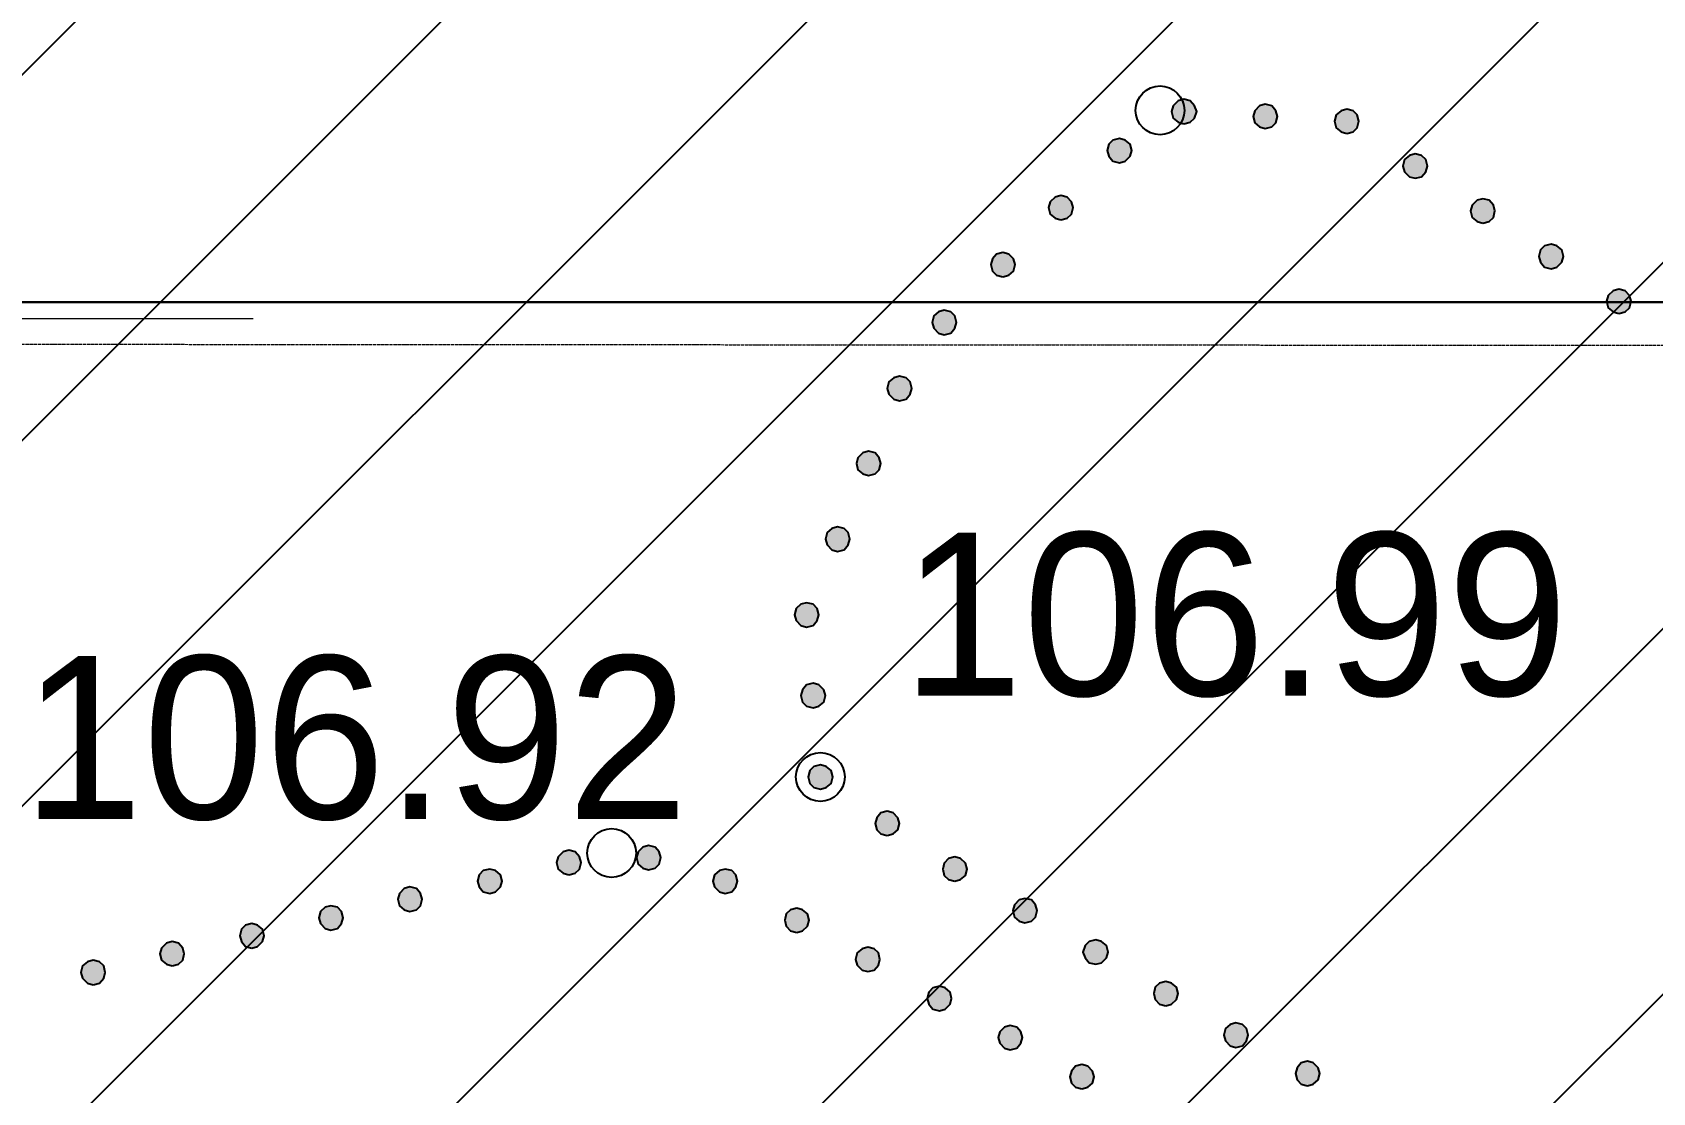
# Model space of a CAD drawing. Header units: millimetres. Extents: x 172667 to 1873135, y -274708 to 168495.
# Drawn here: x 1821374 to 1831319, y 70648 to 77156 of the extents above; entities that cross this region are included whole.
import ezdxf
from ezdxf.enums import TextEntityAlignment as Align

# ---------------------------------------------------------------- set-up
doc = ezdxf.new("R2010")
doc.units = ezdxf.units.MM
doc.linetypes.add('ADSK_Линия сетки', pattern=[25, 20, -2.5, 0, -2.5])
doc.layers.add('_ТОПО', color=253, linetype='Continuous')
doc.layers.add('SC007', color=7, linetype='Continuous')
doc.layers.add('Оси', color=10, linetype='Continuous', lineweight=0)
doc.layers.add('Стены отделка', color=7, linetype='Continuous', lineweight=40)
doc.styles.add('F2', font='', dxfattribs={"height": 0.000909972})
doc.styles.get('F2').set_extended_font_data('D431')

# ---------------------------------------------------------------- blocks, each defined once
blk = doc.blocks.new('SYMBOL2060001')
at = {"layer": 'SC007'}
blk.add_circle((0, 0), 0.15, dxfattribs=at)

msp = doc.modelspace()

# ---------------------------------------------------------------- hatches: boundary and pattern name
h = msp.add_hatch()
h.set_pattern_fill('ANSI31', color=30, scale=500)
h.paths.add_polyline_path([(1815477.8, 83886.2), (1850035.1, 83412.2), (1849138.2, 7719.4), (1815477.8, 8078.9)])
at = {"layer": '_ТОПО', "linetype": 'ByBlock', "lineweight": -2}
for points in [[(1828441.2, 76595.1), (1828481.2, 76605.1), (1828506.2, 76630.1), (1828521.2, 76670.1), (1828506.2, 76705.1), (1828481.2, 76735.1), (1828441.2, 76745.1), (1828406.2, 76735.1), (1828376.2, 76705.1), (1828366.2, 76670.1), (1828376.2, 76630.1), (1828406.2, 76605.1)], [(1828941.2, 76565.1), (1828981.2, 76575.1), (1829006.2, 76600.1), (1829016.2, 76640.1), (1829006.2, 76675.1), (1828981.2, 76705.1), (1828941.2, 76715.1), (1828906.2, 76705.1), (1828876.2, 76675.1), (1828866.2, 76640.1), (1828876.2, 76600.1), (1828906.2, 76575.1)], [(1829441.2, 76535.1), (1829481.2, 76545.1), (1829506.2, 76570.1), (1829516.2, 76610.1), (1829506.2, 76650.1), (1829481.2, 76675.1), (1829441.2, 76685.1), (1829406.2, 76675.1), (1829376.2, 76650.1), (1829366.2, 76610.1), (1829376.2, 76570.1), (1829406.2, 76545.1)], [(1828046.2, 76355.1), (1828081.2, 76365.1), (1828111.2, 76395.1), (1828121.2, 76430.1), (1828111.2, 76470.1), (1828081.2, 76495.1), (1828046.2, 76505.1), (1828006.2, 76495.1), (1827981.2, 76470.1), (1827971.2, 76430.1), (1827981.2, 76395.1), (1828006.2, 76365.1)], [(1829861.2, 76260.1), (1829901.2, 76270.1), (1829926.2, 76300.1), (1829936.2, 76335.1), (1829926.2, 76375.1), (1829901.2, 76400.1), (1829861.2, 76410.1), (1829826.2, 76400.1), (1829796.2, 76375.1), (1829786.2, 76335.1), (1829796.2, 76300.1), (1829826.2, 76270.1)], [(1827686.2, 76005.1), (1827726.2, 76015.1), (1827751.2, 76040.1), (1827761.2, 76080.1), (1827751.2, 76115.1), (1827726.2, 76145.1), (1827686.2, 76155.1), (1827651.2, 76145.1), (1827621.2, 76115.1), (1827611.2, 76080.1), (1827621.2, 76040.1), (1827651.2, 76015.1)], [(1830276.2, 75985.1), (1830316.2, 75995.1), (1830341.2, 76020.1), (1830351.2, 76060.1), (1830341.2, 76095.1), (1830316.2, 76125.1), (1830276.2, 76135.1), (1830241.2, 76125.1), (1830211.2, 76095.1), (1830201.2, 76060.1), (1830211.2, 76020.1), (1830241.2, 75995.1)], [(1827331.2, 75655.1), (1827366.2, 75665.1), (1827396.2, 75690.1), (1827406.2, 75730.1), (1827396.2, 75765.1), (1827366.2, 75795.1), (1827331.2, 75805.1), (1827291.2, 75795.1), (1827266.2, 75765.1), (1827256.2, 75730.1), (1827266.2, 75690.1), (1827291.2, 75665.1)], [(1830696.2, 75705.1), (1830731.2, 75715.1), (1830761.2, 75745.1), (1830771.2, 75780.1), (1830761.2, 75820.1), (1830731.2, 75845.1), (1830696.2, 75855.1), (1830656.2, 75845.1), (1830631.2, 75820.1), (1830621.2, 75780.1), (1830631.2, 75745.1), (1830656.2, 75715.1)], [(1831111.2, 75430.1), (1831151.2, 75440.1), (1831176.2, 75465.1), (1831186.2, 75505.1), (1831176.2, 75540.1), (1831151.2, 75570.1), (1831111.2, 75580.1), (1831076.2, 75570.1), (1831046.2, 75540.1), (1831036.2, 75505.1), (1831046.2, 75465.1), (1831076.2, 75440.1)], [(1826971.2, 75300.1), (1827011.2, 75310.1), (1827036.2, 75340.1), (1827046.2, 75375.1), (1827036.2, 75415.1), (1827011.2, 75440.1), (1826971.2, 75450.1), (1826936.2, 75440.1), (1826906.2, 75415.1), (1826896.2, 75375.1), (1826906.2, 75340.1), (1826936.2, 75310.1)], [(1826696.2, 74895.1), (1826736.2, 74905.1), (1826761.2, 74935.1), (1826771.2, 74970.1), (1826761.2, 75010.1), (1826736.2, 75035.1), (1826696.2, 75045.1), (1826661.2, 75035.1), (1826631.2, 75010.1), (1826621.2, 74970.1), (1826631.2, 74935.1), (1826661.2, 74905.1)], [(1826506.2, 74435.1), (1826546.2, 74445.1), (1826571.2, 74470.1), (1826581.2, 74510.1), (1826571.2, 74545.1), (1826546.2, 74575.1), (1826506.2, 74585.1), (1826471.2, 74575.1), (1826441.2, 74545.1), (1826431.2, 74510.1), (1826441.2, 74470.1), (1826471.2, 74445.1)], [(1826316.2, 73970.1), (1826356.2, 73980.1), (1826381.2, 74010.1), (1826391.2, 74045.1), (1826381.2, 74085.1), (1826356.2, 74110.1), (1826316.2, 74120.1), (1826281.2, 74110.1), (1826251.2, 74085.1), (1826241.2, 74045.1), (1826251.2, 74010.1), (1826281.2, 73980.1)], [(1826126.2, 73505.1), (1826166.2, 73515.1), (1826191.2, 73545.1), (1826201.2, 73580.1), (1826191.2, 73620.1), (1826166.2, 73645.1), (1826126.2, 73655.1), (1826091.2, 73645.1), (1826061.2, 73620.1), (1826051.2, 73580.1), (1826061.2, 73545.1), (1826091.2, 73515.1)], [(1826166.2, 73010.1), (1826201.2, 73020.1), (1826231.2, 73045.1), (1826241.2, 73085.1), (1826231.2, 73120.1), (1826201.2, 73150.1), (1826166.2, 73160.1), (1826126.2, 73150.1), (1826101.2, 73120.1), (1826091.2, 73085.1), (1826101.2, 73045.1), (1826126.2, 73020.1)], [(1826211.2, 72510.1), (1826246.2, 72520.1), (1826276.2, 72545.1), (1826286.2, 72585.1), (1826276.2, 72625.1), (1826246.2, 72650.1), (1826211.2, 72660.1), (1826171.2, 72650.1), (1826146.2, 72625.1), (1826136.2, 72585.1), (1826146.2, 72545.1), (1826171.2, 72520.1)], [(1826621.2, 72225.1), (1826656.2, 72235.1), (1826686.2, 72260.1), (1826696.2, 72300.1), (1826686.2, 72335.1), (1826656.2, 72365.1), (1826621.2, 72375.1), (1826581.2, 72365.1), (1826556.2, 72335.1), (1826546.2, 72300.1), (1826556.2, 72260.1), (1826581.2, 72235.1)], [(1824666.2, 71985.1), (1824706.2, 71995.1), (1824731.2, 72020.1), (1824741.2, 72060.1), (1824731.2, 72095.1), (1824706.2, 72125.1), (1824666.2, 72135.1), (1824631.2, 72125.1), (1824601.2, 72095.1), (1824591.2, 72060.1), (1824601.2, 72020.1), (1824631.2, 71995.1)], [(1825156.2, 72015.1), (1825196.2, 72025.1), (1825221.2, 72050.1), (1825231.2, 72090.1), (1825221.2, 72125.1), (1825196.2, 72155.1), (1825156.2, 72165.1), (1825121.2, 72155.1), (1825091.2, 72125.1), (1825081.2, 72090.1), (1825091.2, 72050.1), (1825121.2, 72025.1)], [(1824181.2, 71870.1), (1824216.2, 71880.1), (1824246.2, 71910.1), (1824256.2, 71945.1), (1824246.2, 71985.1), (1824216.2, 72010.1), (1824181.2, 72020.1), (1824141.2, 72010.1), (1824116.2, 71985.1), (1824106.2, 71945.1), (1824116.2, 71910.1), (1824141.2, 71880.1)], [(1825626.2, 71870.1), (1825666.2, 71880.1), (1825691.2, 71910.1), (1825701.2, 71945.1), (1825691.2, 71985.1), (1825666.2, 72010.1), (1825626.2, 72020.1), (1825591.2, 72010.1), (1825561.2, 71985.1), (1825551.2, 71945.1), (1825561.2, 71910.1), (1825591.2, 71880.1)], [(1827036.2, 71945.1), (1827071.2, 71955.1), (1827101.2, 71980.1), (1827111.2, 72020.1), (1827101.2, 72055.1), (1827071.2, 72085.1), (1827036.2, 72095.1), (1826996.2, 72085.1), (1826971.2, 72055.1), (1826961.2, 72020.1), (1826971.2, 71980.1), (1826996.2, 71955.1)], [(1823691.2, 71760.1), (1823731.2, 71770.1), (1823756.2, 71795.1), (1823766.2, 71835.1), (1823756.2, 71870.1), (1823731.2, 71900.1), (1823691.2, 71910.1), (1823656.2, 71900.1), (1823626.2, 71870.1), (1823616.2, 71835.1), (1823626.2, 71795.1), (1823656.2, 71770.1)], [(1827466.2, 71690.1), (1827506.2, 71700.1), (1827531.2, 71725.1), (1827541.2, 71765.1), (1827531.2, 71800.1), (1827506.2, 71830.1), (1827466.2, 71840.1), (1827431.2, 71830.1), (1827401.2, 71800.1), (1827391.2, 71765.1), (1827401.2, 71725.1), (1827431.2, 71700.1)], [(1823206.2, 71645.1), (1823246.2, 71655.1), (1823271.2, 71685.1), (1823281.2, 71720.1), (1823271.2, 71760.1), (1823246.2, 71785.1), (1823206.2, 71795.1), (1823171.2, 71785.1), (1823141.2, 71760.1), (1823131.2, 71720.1), (1823141.2, 71685.1), (1823171.2, 71655.1)], [(1826066.2, 71630.1), (1826101.2, 71640.1), (1826131.2, 71670.1), (1826141.2, 71705.1), (1826131.2, 71745.1), (1826101.2, 71770.1), (1826066.2, 71780.1), (1826026.2, 71770.1), (1826001.2, 71745.1), (1825991.2, 71705.1), (1826001.2, 71670.1), (1826026.2, 71640.1)], [(1822721.2, 71535.1), (1822756.2, 71545.1), (1822786.2, 71575.1), (1822796.2, 71610.1), (1822786.2, 71650.1), (1822756.2, 71675.1), (1822721.2, 71685.1), (1822681.2, 71675.1), (1822656.2, 71650.1), (1822646.2, 71610.1), (1822656.2, 71575.1), (1822681.2, 71545.1)], [(1822231.2, 71425.1), (1822271.2, 71435.1), (1822296.2, 71460.1), (1822306.2, 71500.1), (1822296.2, 71535.1), (1822271.2, 71565.1), (1822231.2, 71575.1), (1822196.2, 71565.1), (1822166.2, 71535.1), (1822156.2, 71500.1), (1822166.2, 71460.1), (1822196.2, 71435.1)], [(1826501.2, 71390.1), (1826541.2, 71400.1), (1826566.2, 71430.1), (1826576.2, 71465.1), (1826566.2, 71505.1), (1826541.2, 71530.1), (1826501.2, 71540.1), (1826466.2, 71530.1), (1826436.2, 71505.1), (1826426.2, 71465.1), (1826436.2, 71430.1), (1826466.2, 71400.1)], [(1827901.2, 71435.1), (1827936.2, 71445.1), (1827966.2, 71475.1), (1827976.2, 71510.1), (1827966.2, 71550.1), (1827936.2, 71575.1), (1827901.2, 71585.1), (1827861.2, 71575.1), (1827836.2, 71550.1), (1827821.2, 71510.1), (1827836.2, 71475.1), (1827861.2, 71445.1)], [(1821746.2, 71310.1), (1821786.2, 71320.1), (1821811.2, 71350.1), (1821821.2, 71385.1), (1821811.2, 71425.1), (1821786.2, 71450.1), (1821746.2, 71460.1), (1821711.2, 71450.1), (1821681.2, 71425.1), (1821671.2, 71385.1), (1821681.2, 71350.1), (1821711.2, 71320.1)], [(1828331.2, 71180.1), (1828366.2, 71190.1), (1828396.2, 71220.1), (1828406.2, 71255.1), (1828396.2, 71295.1), (1828366.2, 71320.1), (1828331.2, 71330.1), (1828291.2, 71320.1), (1828266.2, 71295.1), (1828256.2, 71255.1), (1828266.2, 71220.1), (1828291.2, 71190.1)], [(1826941.2, 71150.1), (1826976.2, 71160.1), (1827006.2, 71190.1), (1827016.2, 71225.1), (1827006.2, 71265.1), (1826976.2, 71290.1), (1826941.2, 71300.1), (1826901.2, 71290.1), (1826876.2, 71265.1), (1826866.2, 71225.1), (1826876.2, 71190.1), (1826901.2, 71160.1)], [(1827376.2, 70910.1), (1827416.2, 70920.1), (1827441.2, 70950.1), (1827451.2, 70985.1), (1827441.2, 71020.1), (1827416.2, 71050.1), (1827376.2, 71060.1), (1827341.2, 71050.1), (1827311.2, 71020.1), (1827301.2, 70985.1), (1827311.2, 70950.1), (1827341.2, 70920.1)], [(1828761.2, 70925.1), (1828801.2, 70935.1), (1828826.2, 70965.1), (1828836.2, 71000.1), (1828826.2, 71040.1), (1828801.2, 71065.1), (1828761.2, 71075.1), (1828726.2, 71065.1), (1828696.2, 71040.1), (1828686.2, 71000.1), (1828696.2, 70965.1), (1828726.2, 70935.1)], [(1827816.2, 70670.1), (1827851.2, 70680.1), (1827881.2, 70705.1), (1827891.2, 70745.1), (1827881.2, 70780.1), (1827851.2, 70810.1), (1827816.2, 70820.1), (1827776.2, 70810.1), (1827751.2, 70780.1), (1827741.2, 70745.1), (1827751.2, 70705.1), (1827776.2, 70680.1)], [(1829201.2, 70690.1), (1829236.2, 70700.1), (1829266.2, 70725.1), (1829276.2, 70765.1), (1829266.2, 70800.1), (1829236.2, 70830.1), (1829201.2, 70840.1), (1829161.2, 70830.1), (1829136.2, 70800.1), (1829126.2, 70765.1), (1829136.2, 70725.1), (1829161.2, 70700.1)]]:
    msp.add_hatch(color=8, dxfattribs=at).paths.add_polyline_path(points)

# ---------------------------------------------------------------- linework, layer by layer
at = {"lineweight": 30, "elevation": 3738.5}
msp.add_lwpolyline([(1840615.2, 75499), (1817365.2, 75499), (1817365.2, 15249), (1840615.2, 15249)], close=True, dxfattribs=at)
at = {"layer": '_ТОПО', "color": 8, "linetype": 'ByBlock', "lineweight": -2, "flags": 128}
for points, elevation in [([(1828441.2, 76595.1), (1828481.2, 76605.1), (1828506.2, 76630.1), (1828521.2, 76670.1), (1828506.2, 76705.1), (1828481.2, 76735.1), (1828441.2, 76745.1), (1828406.2, 76735.1), (1828376.2, 76705.1), (1828366.2, 76670.1), (1828376.2, 76630.1), (1828406.2, 76605.1), (1828441.2, 76595.1)], 80850.6), ([(1828441.2, 76595.1), (1828481.2, 76605.1), (1828506.2, 76630.1), (1828521.2, 76670.1), (1828506.2, 76705.1), (1828481.2, 76735.1), (1828441.2, 76745.1), (1828406.2, 76735.1), (1828376.2, 76705.1), (1828366.2, 76670.1), (1828376.2, 76630.1), (1828406.2, 76605.1), (1828441.2, 76595.1)], 80850.6), ([(1828941.2, 76565.1), (1828981.2, 76575.1), (1829006.2, 76600.1), (1829016.2, 76640.1), (1829006.2, 76675.1), (1828981.2, 76705.1), (1828941.2, 76715.1), (1828906.2, 76705.1), (1828876.2, 76675.1), (1828866.2, 76640.1), (1828876.2, 76600.1), (1828906.2, 76575.1), (1828941.2, 76565.1)], 80850.6), ([(1828941.2, 76565.1), (1828981.2, 76575.1), (1829006.2, 76600.1), (1829016.2, 76640.1), (1829006.2, 76675.1), (1828981.2, 76705.1), (1828941.2, 76715.1), (1828906.2, 76705.1), (1828876.2, 76675.1), (1828866.2, 76640.1), (1828876.2, 76600.1), (1828906.2, 76575.1), (1828941.2, 76565.1)], 80850.6), ([(1829441.2, 76535.1), (1829481.2, 76545.1), (1829506.2, 76570.1), (1829516.2, 76610.1), (1829506.2, 76650.1), (1829481.2, 76675.1), (1829441.2, 76685.1), (1829406.2, 76675.1), (1829376.2, 76650.1), (1829366.2, 76610.1), (1829376.2, 76570.1), (1829406.2, 76545.1), (1829441.2, 76535.1)], 80850.6), ([(1829441.2, 76535.1), (1829481.2, 76545.1), (1829506.2, 76570.1), (1829516.2, 76610.1), (1829506.2, 76650.1), (1829481.2, 76675.1), (1829441.2, 76685.1), (1829406.2, 76675.1), (1829376.2, 76650.1), (1829366.2, 76610.1), (1829376.2, 76570.1), (1829406.2, 76545.1), (1829441.2, 76535.1)], 80850.6), ([(1828046.2, 76355.1), (1828081.2, 76365.1), (1828111.2, 76395.1), (1828121.2, 76430.1), (1828111.2, 76470.1), (1828081.2, 76495.1), (1828046.2, 76505.1), (1828006.2, 76495.1), (1827981.2, 76470.1), (1827971.2, 76430.1), (1827981.2, 76395.1), (1828006.2, 76365.1), (1828046.2, 76355.1)], 80850.6), ([(1828046.2, 76355.1), (1828081.2, 76365.1), (1828111.2, 76395.1), (1828121.2, 76430.1), (1828111.2, 76470.1), (1828081.2, 76495.1), (1828046.2, 76505.1), (1828006.2, 76495.1), (1827981.2, 76470.1), (1827971.2, 76430.1), (1827981.2, 76395.1), (1828006.2, 76365.1), (1828046.2, 76355.1)], 80850.6), ([(1829861.2, 76260.1), (1829901.2, 76270.1), (1829926.2, 76300.1), (1829936.2, 76335.1), (1829926.2, 76375.1), (1829901.2, 76400.1), (1829861.2, 76410.1), (1829826.2, 76400.1), (1829796.2, 76375.1), (1829786.2, 76335.1), (1829796.2, 76300.1), (1829826.2, 76270.1), (1829861.2, 76260.1)], 80850.6), ([(1829861.2, 76260.1), (1829901.2, 76270.1), (1829926.2, 76300.1), (1829936.2, 76335.1), (1829926.2, 76375.1), (1829901.2, 76400.1), (1829861.2, 76410.1), (1829826.2, 76400.1), (1829796.2, 76375.1), (1829786.2, 76335.1), (1829796.2, 76300.1), (1829826.2, 76270.1), (1829861.2, 76260.1)], 80850.6), ([(1827686.2, 76005.1), (1827726.2, 76015.1), (1827751.2, 76040.1), (1827761.2, 76080.1), (1827751.2, 76115.1), (1827726.2, 76145.1), (1827686.2, 76155.1), (1827651.2, 76145.1), (1827621.2, 76115.1), (1827611.2, 76080.1), (1827621.2, 76040.1), (1827651.2, 76015.1), (1827686.2, 76005.1)], 80850.6), ([(1827686.2, 76005.1), (1827726.2, 76015.1), (1827751.2, 76040.1), (1827761.2, 76080.1), (1827751.2, 76115.1), (1827726.2, 76145.1), (1827686.2, 76155.1), (1827651.2, 76145.1), (1827621.2, 76115.1), (1827611.2, 76080.1), (1827621.2, 76040.1), (1827651.2, 76015.1), (1827686.2, 76005.1)], 80850.6), ([(1830276.2, 75985.1), (1830316.2, 75995.1), (1830341.2, 76020.1), (1830351.2, 76060.1), (1830341.2, 76095.1), (1830316.2, 76125.1), (1830276.2, 76135.1), (1830241.2, 76125.1), (1830211.2, 76095.1), (1830201.2, 76060.1), (1830211.2, 76020.1), (1830241.2, 75995.1), (1830276.2, 75985.1)], 80850.6), ([(1830276.2, 75985.1), (1830316.2, 75995.1), (1830341.2, 76020.1), (1830351.2, 76060.1), (1830341.2, 76095.1), (1830316.2, 76125.1), (1830276.2, 76135.1), (1830241.2, 76125.1), (1830211.2, 76095.1), (1830201.2, 76060.1), (1830211.2, 76020.1), (1830241.2, 75995.1), (1830276.2, 75985.1)], 80850.6), ([(1827331.2, 75655.1), (1827366.2, 75665.1), (1827396.2, 75690.1), (1827406.2, 75730.1), (1827396.2, 75765.1), (1827366.2, 75795.1), (1827331.2, 75805.1), (1827291.2, 75795.1), (1827266.2, 75765.1), (1827256.2, 75730.1), (1827266.2, 75690.1), (1827291.2, 75665.1), (1827331.2, 75655.1)], 80850.6), ([(1827331.2, 75655.1), (1827366.2, 75665.1), (1827396.2, 75690.1), (1827406.2, 75730.1), (1827396.2, 75765.1), (1827366.2, 75795.1), (1827331.2, 75805.1), (1827291.2, 75795.1), (1827266.2, 75765.1), (1827256.2, 75730.1), (1827266.2, 75690.1), (1827291.2, 75665.1), (1827331.2, 75655.1)], 80850.6), ([(1830696.2, 75705.1), (1830731.2, 75715.1), (1830761.2, 75745.1), (1830771.2, 75780.1), (1830761.2, 75820.1), (1830731.2, 75845.1), (1830696.2, 75855.1), (1830656.2, 75845.1), (1830631.2, 75820.1), (1830621.2, 75780.1), (1830631.2, 75745.1), (1830656.2, 75715.1), (1830696.2, 75705.1)], 80850.6), ([(1830696.2, 75705.1), (1830731.2, 75715.1), (1830761.2, 75745.1), (1830771.2, 75780.1), (1830761.2, 75820.1), (1830731.2, 75845.1), (1830696.2, 75855.1), (1830656.2, 75845.1), (1830631.2, 75820.1), (1830621.2, 75780.1), (1830631.2, 75745.1), (1830656.2, 75715.1), (1830696.2, 75705.1)], 80850.6), ([(1831111.2, 75430.1), (1831151.2, 75440.1), (1831176.2, 75465.1), (1831186.2, 75505.1), (1831176.2, 75540.1), (1831151.2, 75570.1), (1831111.2, 75580.1), (1831076.2, 75570.1), (1831046.2, 75540.1), (1831036.2, 75505.1), (1831046.2, 75465.1), (1831076.2, 75440.1), (1831111.2, 75430.1)], 80850.6), ([(1831111.2, 75430.1), (1831151.2, 75440.1), (1831176.2, 75465.1), (1831186.2, 75505.1), (1831176.2, 75540.1), (1831151.2, 75570.1), (1831111.2, 75580.1), (1831076.2, 75570.1), (1831046.2, 75540.1), (1831036.2, 75505.1), (1831046.2, 75465.1), (1831076.2, 75440.1), (1831111.2, 75430.1)], 80850.6), ([(1826971.2, 75300.1), (1827011.2, 75310.1), (1827036.2, 75340.1), (1827046.2, 75375.1), (1827036.2, 75415.1), (1827011.2, 75440.1), (1826971.2, 75450.1), (1826936.2, 75440.1), (1826906.2, 75415.1), (1826896.2, 75375.1), (1826906.2, 75340.1), (1826936.2, 75310.1), (1826971.2, 75300.1)], 80850.6), ([(1826971.2, 75300.1), (1827011.2, 75310.1), (1827036.2, 75340.1), (1827046.2, 75375.1), (1827036.2, 75415.1), (1827011.2, 75440.1), (1826971.2, 75450.1), (1826936.2, 75440.1), (1826906.2, 75415.1), (1826896.2, 75375.1), (1826906.2, 75340.1), (1826936.2, 75310.1), (1826971.2, 75300.1)], 80850.6), ([(1826696.2, 74895.1), (1826736.2, 74905.1), (1826761.2, 74935.1), (1826771.2, 74970.1), (1826761.2, 75010.1), (1826736.2, 75035.1), (1826696.2, 75045.1), (1826661.2, 75035.1), (1826631.2, 75010.1), (1826621.2, 74970.1), (1826631.2, 74935.1), (1826661.2, 74905.1), (1826696.2, 74895.1)], 80850.6), ([(1826696.2, 74895.1), (1826736.2, 74905.1), (1826761.2, 74935.1), (1826771.2, 74970.1), (1826761.2, 75010.1), (1826736.2, 75035.1), (1826696.2, 75045.1), (1826661.2, 75035.1), (1826631.2, 75010.1), (1826621.2, 74970.1), (1826631.2, 74935.1), (1826661.2, 74905.1), (1826696.2, 74895.1)], 80850.6), ([(1826506.2, 74435.1), (1826546.2, 74445.1), (1826571.2, 74470.1), (1826581.2, 74510.1), (1826571.2, 74545.1), (1826546.2, 74575.1), (1826506.2, 74585.1), (1826471.2, 74575.1), (1826441.2, 74545.1), (1826431.2, 74510.1), (1826441.2, 74470.1), (1826471.2, 74445.1), (1826506.2, 74435.1)], 80850.6), ([(1826506.2, 74435.1), (1826546.2, 74445.1), (1826571.2, 74470.1), (1826581.2, 74510.1), (1826571.2, 74545.1), (1826546.2, 74575.1), (1826506.2, 74585.1), (1826471.2, 74575.1), (1826441.2, 74545.1), (1826431.2, 74510.1), (1826441.2, 74470.1), (1826471.2, 74445.1), (1826506.2, 74435.1)], 80850.6), ([(1826316.2, 73970.1), (1826356.2, 73980.1), (1826381.2, 74010.1), (1826391.2, 74045.1), (1826381.2, 74085.1), (1826356.2, 74110.1), (1826316.2, 74120.1), (1826281.2, 74110.1), (1826251.2, 74085.1), (1826241.2, 74045.1), (1826251.2, 74010.1), (1826281.2, 73980.1), (1826316.2, 73970.1)], 80850.6), ([(1826316.2, 73970.1), (1826356.2, 73980.1), (1826381.2, 74010.1), (1826391.2, 74045.1), (1826381.2, 74085.1), (1826356.2, 74110.1), (1826316.2, 74120.1), (1826281.2, 74110.1), (1826251.2, 74085.1), (1826241.2, 74045.1), (1826251.2, 74010.1), (1826281.2, 73980.1), (1826316.2, 73970.1)], 80850.6), ([(1826126.2, 73505.1), (1826166.2, 73515.1), (1826191.2, 73545.1), (1826201.2, 73580.1), (1826191.2, 73620.1), (1826166.2, 73645.1), (1826126.2, 73655.1), (1826091.2, 73645.1), (1826061.2, 73620.1), (1826051.2, 73580.1), (1826061.2, 73545.1), (1826091.2, 73515.1), (1826126.2, 73505.1)], 80850.6), ([(1826126.2, 73505.1), (1826166.2, 73515.1), (1826191.2, 73545.1), (1826201.2, 73580.1), (1826191.2, 73620.1), (1826166.2, 73645.1), (1826126.2, 73655.1), (1826091.2, 73645.1), (1826061.2, 73620.1), (1826051.2, 73580.1), (1826061.2, 73545.1), (1826091.2, 73515.1), (1826126.2, 73505.1)], 80850.6), ([(1826166.2, 73010.1), (1826201.2, 73020.1), (1826231.2, 73045.1), (1826241.2, 73085.1), (1826231.2, 73120.1), (1826201.2, 73150.1), (1826166.2, 73160.1), (1826126.2, 73150.1), (1826101.2, 73120.1), (1826091.2, 73085.1), (1826101.2, 73045.1), (1826126.2, 73020.1), (1826166.2, 73010.1)], 80850.6), ([(1826166.2, 73010.1), (1826201.2, 73020.1), (1826231.2, 73045.1), (1826241.2, 73085.1), (1826231.2, 73120.1), (1826201.2, 73150.1), (1826166.2, 73160.1), (1826126.2, 73150.1), (1826101.2, 73120.1), (1826091.2, 73085.1), (1826101.2, 73045.1), (1826126.2, 73020.1), (1826166.2, 73010.1)], 80850.6), ([(1826211.2, 72510.1), (1826246.2, 72520.1), (1826276.2, 72545.1), (1826286.2, 72585.1), (1826276.2, 72625.1), (1826246.2, 72650.1), (1826211.2, 72660.1), (1826171.2, 72650.1), (1826146.2, 72625.1), (1826136.2, 72585.1), (1826146.2, 72545.1), (1826171.2, 72520.1), (1826211.2, 72510.1)], 80850.6), ([(1826211.2, 72510.1), (1826246.2, 72520.1), (1826276.2, 72545.1), (1826286.2, 72585.1), (1826276.2, 72625.1), (1826246.2, 72650.1), (1826211.2, 72660.1), (1826171.2, 72650.1), (1826146.2, 72625.1), (1826136.2, 72585.1), (1826146.2, 72545.1), (1826171.2, 72520.1), (1826211.2, 72510.1)], 80850.6), ([(1826621.2, 72225.1), (1826656.2, 72235.1), (1826686.2, 72260.1), (1826696.2, 72300.1), (1826686.2, 72335.1), (1826656.2, 72365.1), (1826621.2, 72375.1), (1826581.2, 72365.1), (1826556.2, 72335.1), (1826546.2, 72300.1), (1826556.2, 72260.1), (1826581.2, 72235.1), (1826621.2, 72225.1)], 80850.6), ([(1826621.2, 72225.1), (1826656.2, 72235.1), (1826686.2, 72260.1), (1826696.2, 72300.1), (1826686.2, 72335.1), (1826656.2, 72365.1), (1826621.2, 72375.1), (1826581.2, 72365.1), (1826556.2, 72335.1), (1826546.2, 72300.1), (1826556.2, 72260.1), (1826581.2, 72235.1), (1826621.2, 72225.1)], 80850.6), ([(1824666.2, 71985.1), (1824706.2, 71995.1), (1824731.2, 72020.1), (1824741.2, 72060.1), (1824731.2, 72095.1), (1824706.2, 72125.1), (1824666.2, 72135.1), (1824631.2, 72125.1), (1824601.2, 72095.1), (1824591.2, 72060.1), (1824601.2, 72020.1), (1824631.2, 71995.1), (1824666.2, 71985.1)], 107334), ([(1824666.2, 71985.1), (1824706.2, 71995.1), (1824731.2, 72020.1), (1824741.2, 72060.1), (1824731.2, 72095.1), (1824706.2, 72125.1), (1824666.2, 72135.1), (1824631.2, 72125.1), (1824601.2, 72095.1), (1824591.2, 72060.1), (1824601.2, 72020.1), (1824631.2, 71995.1), (1824666.2, 71985.1)], 107334), ([(1825156.2, 72015.1), (1825196.2, 72025.1), (1825221.2, 72050.1), (1825231.2, 72090.1), (1825221.2, 72125.1), (1825196.2, 72155.1), (1825156.2, 72165.1), (1825121.2, 72155.1), (1825091.2, 72125.1), (1825081.2, 72090.1), (1825091.2, 72050.1), (1825121.2, 72025.1), (1825156.2, 72015.1)], 107334), ([(1825156.2, 72015.1), (1825196.2, 72025.1), (1825221.2, 72050.1), (1825231.2, 72090.1), (1825221.2, 72125.1), (1825196.2, 72155.1), (1825156.2, 72165.1), (1825121.2, 72155.1), (1825091.2, 72125.1), (1825081.2, 72090.1), (1825091.2, 72050.1), (1825121.2, 72025.1), (1825156.2, 72015.1)], 107334), ([(1824181.2, 71870.1), (1824216.2, 71880.1), (1824246.2, 71910.1), (1824256.2, 71945.1), (1824246.2, 71985.1), (1824216.2, 72010.1), (1824181.2, 72020.1), (1824141.2, 72010.1), (1824116.2, 71985.1), (1824106.2, 71945.1), (1824116.2, 71910.1), (1824141.2, 71880.1), (1824181.2, 71870.1)], 107334), ([(1824181.2, 71870.1), (1824216.2, 71880.1), (1824246.2, 71910.1), (1824256.2, 71945.1), (1824246.2, 71985.1), (1824216.2, 72010.1), (1824181.2, 72020.1), (1824141.2, 72010.1), (1824116.2, 71985.1), (1824106.2, 71945.1), (1824116.2, 71910.1), (1824141.2, 71880.1), (1824181.2, 71870.1)], 107334), ([(1825626.2, 71870.1), (1825666.2, 71880.1), (1825691.2, 71910.1), (1825701.2, 71945.1), (1825691.2, 71985.1), (1825666.2, 72010.1), (1825626.2, 72020.1), (1825591.2, 72010.1), (1825561.2, 71985.1), (1825551.2, 71945.1), (1825561.2, 71910.1), (1825591.2, 71880.1), (1825626.2, 71870.1)], 107334), ([(1825626.2, 71870.1), (1825666.2, 71880.1), (1825691.2, 71910.1), (1825701.2, 71945.1), (1825691.2, 71985.1), (1825666.2, 72010.1), (1825626.2, 72020.1), (1825591.2, 72010.1), (1825561.2, 71985.1), (1825551.2, 71945.1), (1825561.2, 71910.1), (1825591.2, 71880.1), (1825626.2, 71870.1)], 107334), ([(1827036.2, 71945.1), (1827071.2, 71955.1), (1827101.2, 71980.1), (1827111.2, 72020.1), (1827101.2, 72055.1), (1827071.2, 72085.1), (1827036.2, 72095.1), (1826996.2, 72085.1), (1826971.2, 72055.1), (1826961.2, 72020.1), (1826971.2, 71980.1), (1826996.2, 71955.1), (1827036.2, 71945.1)], 80850.6), ([(1827036.2, 71945.1), (1827071.2, 71955.1), (1827101.2, 71980.1), (1827111.2, 72020.1), (1827101.2, 72055.1), (1827071.2, 72085.1), (1827036.2, 72095.1), (1826996.2, 72085.1), (1826971.2, 72055.1), (1826961.2, 72020.1), (1826971.2, 71980.1), (1826996.2, 71955.1), (1827036.2, 71945.1)], 80850.6), ([(1823691.2, 71760.1), (1823731.2, 71770.1), (1823756.2, 71795.1), (1823766.2, 71835.1), (1823756.2, 71870.1), (1823731.2, 71900.1), (1823691.2, 71910.1), (1823656.2, 71900.1), (1823626.2, 71870.1), (1823616.2, 71835.1), (1823626.2, 71795.1), (1823656.2, 71770.1), (1823691.2, 71760.1)], 107334), ([(1823691.2, 71760.1), (1823731.2, 71770.1), (1823756.2, 71795.1), (1823766.2, 71835.1), (1823756.2, 71870.1), (1823731.2, 71900.1), (1823691.2, 71910.1), (1823656.2, 71900.1), (1823626.2, 71870.1), (1823616.2, 71835.1), (1823626.2, 71795.1), (1823656.2, 71770.1), (1823691.2, 71760.1)], 107334), ([(1827466.2, 71690.1), (1827506.2, 71700.1), (1827531.2, 71725.1), (1827541.2, 71765.1), (1827531.2, 71800.1), (1827506.2, 71830.1), (1827466.2, 71840.1), (1827431.2, 71830.1), (1827401.2, 71800.1), (1827391.2, 71765.1), (1827401.2, 71725.1), (1827431.2, 71700.1), (1827466.2, 71690.1)], 80850.6), ([(1827466.2, 71690.1), (1827506.2, 71700.1), (1827531.2, 71725.1), (1827541.2, 71765.1), (1827531.2, 71800.1), (1827506.2, 71830.1), (1827466.2, 71840.1), (1827431.2, 71830.1), (1827401.2, 71800.1), (1827391.2, 71765.1), (1827401.2, 71725.1), (1827431.2, 71700.1), (1827466.2, 71690.1)], 80850.6), ([(1823206.2, 71645.1), (1823246.2, 71655.1), (1823271.2, 71685.1), (1823281.2, 71720.1), (1823271.2, 71760.1), (1823246.2, 71785.1), (1823206.2, 71795.1), (1823171.2, 71785.1), (1823141.2, 71760.1), (1823131.2, 71720.1), (1823141.2, 71685.1), (1823171.2, 71655.1), (1823206.2, 71645.1)], 107334), ([(1823206.2, 71645.1), (1823246.2, 71655.1), (1823271.2, 71685.1), (1823281.2, 71720.1), (1823271.2, 71760.1), (1823246.2, 71785.1), (1823206.2, 71795.1), (1823171.2, 71785.1), (1823141.2, 71760.1), (1823131.2, 71720.1), (1823141.2, 71685.1), (1823171.2, 71655.1), (1823206.2, 71645.1)], 107334), ([(1826066.2, 71630.1), (1826101.2, 71640.1), (1826131.2, 71670.1), (1826141.2, 71705.1), (1826131.2, 71745.1), (1826101.2, 71770.1), (1826066.2, 71780.1), (1826026.2, 71770.1), (1826001.2, 71745.1), (1825991.2, 71705.1), (1826001.2, 71670.1), (1826026.2, 71640.1), (1826066.2, 71630.1)], 107334), ([(1826066.2, 71630.1), (1826101.2, 71640.1), (1826131.2, 71670.1), (1826141.2, 71705.1), (1826131.2, 71745.1), (1826101.2, 71770.1), (1826066.2, 71780.1), (1826026.2, 71770.1), (1826001.2, 71745.1), (1825991.2, 71705.1), (1826001.2, 71670.1), (1826026.2, 71640.1), (1826066.2, 71630.1)], 107334), ([(1822721.2, 71535.1), (1822756.2, 71545.1), (1822786.2, 71575.1), (1822796.2, 71610.1), (1822786.2, 71650.1), (1822756.2, 71675.1), (1822721.2, 71685.1), (1822681.2, 71675.1), (1822656.2, 71650.1), (1822646.2, 71610.1), (1822656.2, 71575.1), (1822681.2, 71545.1), (1822721.2, 71535.1)], 107334), ([(1822721.2, 71535.1), (1822756.2, 71545.1), (1822786.2, 71575.1), (1822796.2, 71610.1), (1822786.2, 71650.1), (1822756.2, 71675.1), (1822721.2, 71685.1), (1822681.2, 71675.1), (1822656.2, 71650.1), (1822646.2, 71610.1), (1822656.2, 71575.1), (1822681.2, 71545.1), (1822721.2, 71535.1)], 107334), ([(1822231.2, 71425.1), (1822271.2, 71435.1), (1822296.2, 71460.1), (1822306.2, 71500.1), (1822296.2, 71535.1), (1822271.2, 71565.1), (1822231.2, 71575.1), (1822196.2, 71565.1), (1822166.2, 71535.1), (1822156.2, 71500.1), (1822166.2, 71460.1), (1822196.2, 71435.1), (1822231.2, 71425.1)], 107334), ([(1822231.2, 71425.1), (1822271.2, 71435.1), (1822296.2, 71460.1), (1822306.2, 71500.1), (1822296.2, 71535.1), (1822271.2, 71565.1), (1822231.2, 71575.1), (1822196.2, 71565.1), (1822166.2, 71535.1), (1822156.2, 71500.1), (1822166.2, 71460.1), (1822196.2, 71435.1), (1822231.2, 71425.1)], 107334), ([(1826501.2, 71390.1), (1826541.2, 71400.1), (1826566.2, 71430.1), (1826576.2, 71465.1), (1826566.2, 71505.1), (1826541.2, 71530.1), (1826501.2, 71540.1), (1826466.2, 71530.1), (1826436.2, 71505.1), (1826426.2, 71465.1), (1826436.2, 71430.1), (1826466.2, 71400.1), (1826501.2, 71390.1)], 107334), ([(1826501.2, 71390.1), (1826541.2, 71400.1), (1826566.2, 71430.1), (1826576.2, 71465.1), (1826566.2, 71505.1), (1826541.2, 71530.1), (1826501.2, 71540.1), (1826466.2, 71530.1), (1826436.2, 71505.1), (1826426.2, 71465.1), (1826436.2, 71430.1), (1826466.2, 71400.1), (1826501.2, 71390.1)], 107334), ([(1827901.2, 71435.1), (1827936.2, 71445.1), (1827966.2, 71475.1), (1827976.2, 71510.1), (1827966.2, 71550.1), (1827936.2, 71575.1), (1827901.2, 71585.1), (1827861.2, 71575.1), (1827836.2, 71550.1), (1827821.2, 71510.1), (1827836.2, 71475.1), (1827861.2, 71445.1), (1827901.2, 71435.1)], 80850.6), ([(1827901.2, 71435.1), (1827936.2, 71445.1), (1827966.2, 71475.1), (1827976.2, 71510.1), (1827966.2, 71550.1), (1827936.2, 71575.1), (1827901.2, 71585.1), (1827861.2, 71575.1), (1827836.2, 71550.1), (1827821.2, 71510.1), (1827836.2, 71475.1), (1827861.2, 71445.1), (1827901.2, 71435.1)], 80850.6), ([(1821746.2, 71310.1), (1821786.2, 71320.1), (1821811.2, 71350.1), (1821821.2, 71385.1), (1821811.2, 71425.1), (1821786.2, 71450.1), (1821746.2, 71460.1), (1821711.2, 71450.1), (1821681.2, 71425.1), (1821671.2, 71385.1), (1821681.2, 71350.1), (1821711.2, 71320.1), (1821746.2, 71310.1)], 107334), ([(1821746.2, 71310.1), (1821786.2, 71320.1), (1821811.2, 71350.1), (1821821.2, 71385.1), (1821811.2, 71425.1), (1821786.2, 71450.1), (1821746.2, 71460.1), (1821711.2, 71450.1), (1821681.2, 71425.1), (1821671.2, 71385.1), (1821681.2, 71350.1), (1821711.2, 71320.1), (1821746.2, 71310.1)], 107334), ([(1828331.2, 71180.1), (1828366.2, 71190.1), (1828396.2, 71220.1), (1828406.2, 71255.1), (1828396.2, 71295.1), (1828366.2, 71320.1), (1828331.2, 71330.1), (1828291.2, 71320.1), (1828266.2, 71295.1), (1828256.2, 71255.1), (1828266.2, 71220.1), (1828291.2, 71190.1), (1828331.2, 71180.1)], 80850.6), ([(1828331.2, 71180.1), (1828366.2, 71190.1), (1828396.2, 71220.1), (1828406.2, 71255.1), (1828396.2, 71295.1), (1828366.2, 71320.1), (1828331.2, 71330.1), (1828291.2, 71320.1), (1828266.2, 71295.1), (1828256.2, 71255.1), (1828266.2, 71220.1), (1828291.2, 71190.1), (1828331.2, 71180.1)], 80850.6), ([(1826941.2, 71150.1), (1826976.2, 71160.1), (1827006.2, 71190.1), (1827016.2, 71225.1), (1827006.2, 71265.1), (1826976.2, 71290.1), (1826941.2, 71300.1), (1826901.2, 71290.1), (1826876.2, 71265.1), (1826866.2, 71225.1), (1826876.2, 71190.1), (1826901.2, 71160.1), (1826941.2, 71150.1)], 107334), ([(1826941.2, 71150.1), (1826976.2, 71160.1), (1827006.2, 71190.1), (1827016.2, 71225.1), (1827006.2, 71265.1), (1826976.2, 71290.1), (1826941.2, 71300.1), (1826901.2, 71290.1), (1826876.2, 71265.1), (1826866.2, 71225.1), (1826876.2, 71190.1), (1826901.2, 71160.1), (1826941.2, 71150.1)], 107334), ([(1827376.2, 70910.1), (1827416.2, 70920.1), (1827441.2, 70950.1), (1827451.2, 70985.1), (1827441.2, 71020.1), (1827416.2, 71050.1), (1827376.2, 71060.1), (1827341.2, 71050.1), (1827311.2, 71020.1), (1827301.2, 70985.1), (1827311.2, 70950.1), (1827341.2, 70920.1), (1827376.2, 70910.1)], 107334), ([(1827376.2, 70910.1), (1827416.2, 70920.1), (1827441.2, 70950.1), (1827451.2, 70985.1), (1827441.2, 71020.1), (1827416.2, 71050.1), (1827376.2, 71060.1), (1827341.2, 71050.1), (1827311.2, 71020.1), (1827301.2, 70985.1), (1827311.2, 70950.1), (1827341.2, 70920.1), (1827376.2, 70910.1)], 107334), ([(1828761.2, 70925.1), (1828801.2, 70935.1), (1828826.2, 70965.1), (1828836.2, 71000.1), (1828826.2, 71040.1), (1828801.2, 71065.1), (1828761.2, 71075.1), (1828726.2, 71065.1), (1828696.2, 71040.1), (1828686.2, 71000.1), (1828696.2, 70965.1), (1828726.2, 70935.1), (1828761.2, 70925.1)], 80850.6), ([(1828761.2, 70925.1), (1828801.2, 70935.1), (1828826.2, 70965.1), (1828836.2, 71000.1), (1828826.2, 71040.1), (1828801.2, 71065.1), (1828761.2, 71075.1), (1828726.2, 71065.1), (1828696.2, 71040.1), (1828686.2, 71000.1), (1828696.2, 70965.1), (1828726.2, 70935.1), (1828761.2, 70925.1)], 80850.6), ([(1827816.2, 70670.1), (1827851.2, 70680.1), (1827881.2, 70705.1), (1827891.2, 70745.1), (1827881.2, 70780.1), (1827851.2, 70810.1), (1827816.2, 70820.1), (1827776.2, 70810.1), (1827751.2, 70780.1), (1827741.2, 70745.1), (1827751.2, 70705.1), (1827776.2, 70680.1), (1827816.2, 70670.1)], 107334), ([(1827816.2, 70670.1), (1827851.2, 70680.1), (1827881.2, 70705.1), (1827891.2, 70745.1), (1827881.2, 70780.1), (1827851.2, 70810.1), (1827816.2, 70820.1), (1827776.2, 70810.1), (1827751.2, 70780.1), (1827741.2, 70745.1), (1827751.2, 70705.1), (1827776.2, 70680.1), (1827816.2, 70670.1)], 107334), ([(1829201.2, 70690.1), (1829236.2, 70700.1), (1829266.2, 70725.1), (1829276.2, 70765.1), (1829266.2, 70800.1), (1829236.2, 70830.1), (1829201.2, 70840.1), (1829161.2, 70830.1), (1829136.2, 70800.1), (1829126.2, 70765.1), (1829136.2, 70725.1), (1829161.2, 70700.1), (1829201.2, 70690.1)], 80850.6), ([(1829201.2, 70690.1), (1829236.2, 70700.1), (1829266.2, 70725.1), (1829276.2, 70765.1), (1829266.2, 70800.1), (1829236.2, 70830.1), (1829201.2, 70840.1), (1829161.2, 70830.1), (1829136.2, 70800.1), (1829126.2, 70765.1), (1829136.2, 70725.1), (1829161.2, 70700.1), (1829201.2, 70690.1)], 80850.6)]:
    msp.add_lwpolyline(points, close=True, dxfattribs=dict(at, elevation=elevation))
at = {"layer": 'Оси', "linetype": 'ADSK_Линия сетки'}
msp.add_line((1817365.2, 75244, 3738.5), (1851196.9, 75223, 3738.5), dxfattribs=at)
at = {"layer": 'Стены отделка', "lineweight": 18}
for p, q in [((1840615.2, 75499, 3738.5), (1818720.2, 75499, 3738.5)), ((1818720.2, 75399, 3738.5), (1822727.7, 75399, 3738.5))]:
    msp.add_line(p, q, dxfattribs=at)

# ---------------------------------------------------------------- block references
at = {"layer": '_ТОПО', "color": 8, "linetype": 'ByBlock', "lineweight": -2, "xscale": 1000, "yscale": 1000, "zscale": 1000}
for p in [(1828295.2, 76677.1, 106969), (1826210.2, 72585.1, 106986), (1824929.2, 72118.1, 106922)]:
    msp.add_blockref('SYMBOL2060001', p, dxfattribs=at)

# ---------------------------------------------------------------- texts
at = {"layer": '_ТОПО', "color": 8, "linetype": 'ByBlock', "lineweight": -2, "style": 'F2'}
for s, p in [('106.99', (1826710.2, 73585.1, 106986)), ('106.92', (1821309.2, 72828.1, 106952))]:
    msp.add_text(s, height=1000, dxfattribs=at).set_placement(p, align=Align.MIDDLE_LEFT)

doc.saveas('drawing.dxf')
